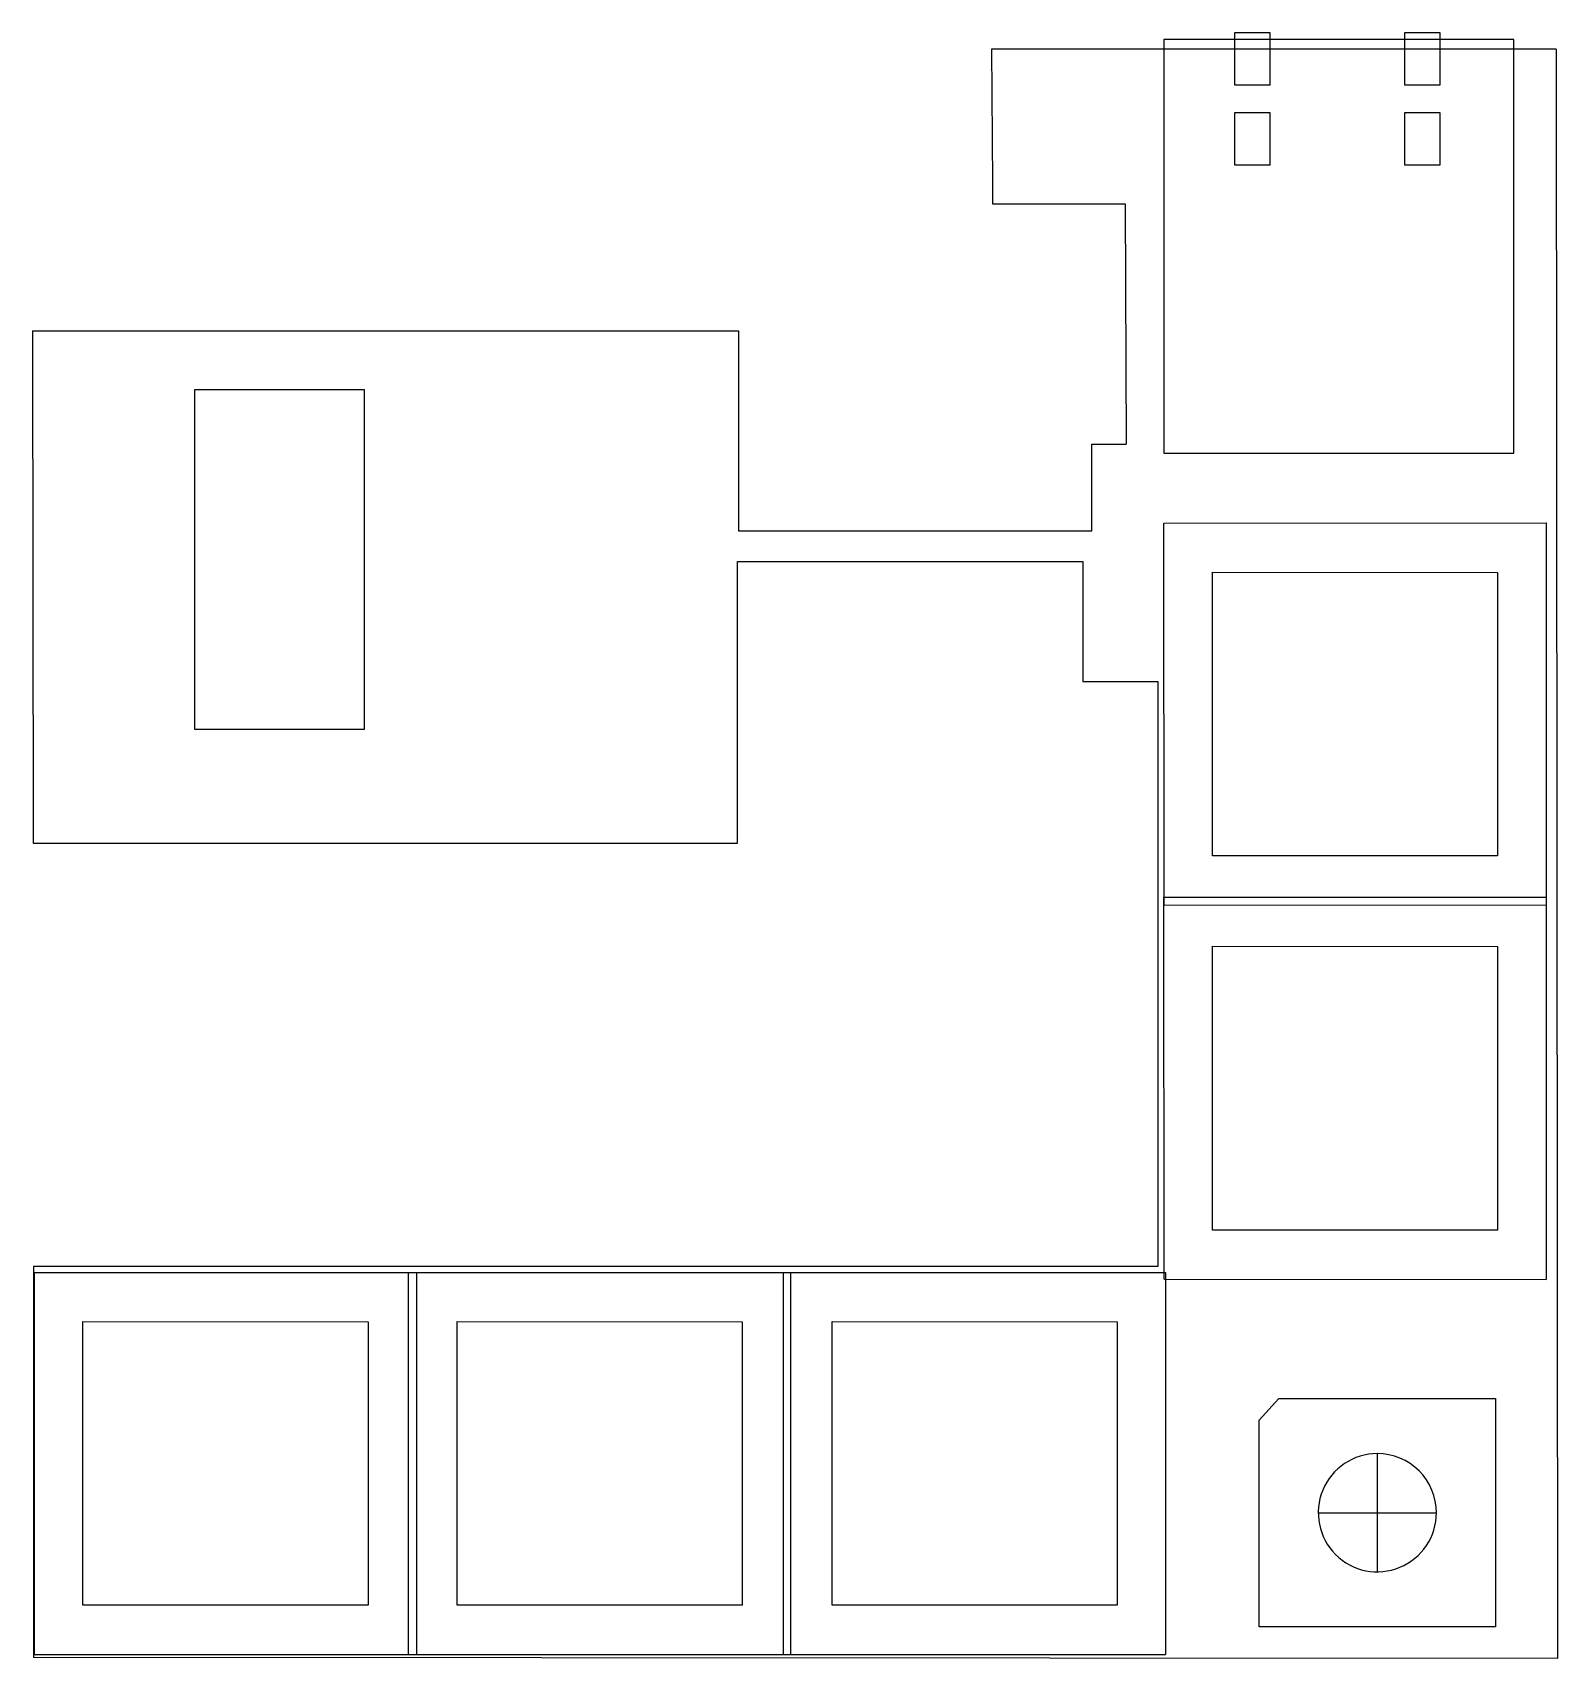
# Model space of a CAD drawing. Header units: millimetres. Extents: x 0.1 to 77.5, y 0 to 82.6.
import ezdxf

# ---------------------------------------------------------------- set-up
doc = ezdxf.new("R2010")
doc.units = ezdxf.units.MM
doc.layers.get('0').update_dxf_attribs({"linetype": 'CONTINUOUS'})

msp = doc.modelspace()

# ---------------------------------------------------------------- linework, layer by layer
at = {"color": 7}
for p, q in [((61.1142, 79.9208), (61.1142, 82.5878)), ((61.1142, 82.5878), (62.8922, 82.5878)), ((62.8922, 82.5878), (62.8922, 79.9208)), ((69.7502, 82.5878), (71.5282, 82.5878)), ((69.7502, 79.9208), (69.7502, 82.5878)), ((71.5282, 82.5878), (71.5282, 79.9208)), ((55.175, 81.738), (48.75, 81.738)), ((48.75, 81.738), (48.8, 74.938)), ((77.425, 81.738), (55.175, 81.738)), ((75.29, 82.238), (57.51, 82.238)), ((57.51, 82.238), (57.51, 61.238)), ((75.29, 61.238), (75.29, 82.238)), ((77.425, 81.738), (77.5, 0.038)), ((62.8922, 79.9208), (61.1142, 79.9208)), ((71.5282, 79.9208), (69.7502, 79.9208)), ((61.1142, 78.5238), (62.8922, 78.5238)), ((61.1142, 75.8568), (61.1142, 78.5238)), ((62.8922, 78.5238), (62.8922, 75.8568)), ((69.7502, 78.5238), (71.5282, 78.5238)), ((69.7502, 75.8568), (69.7502, 78.5238)), ((71.5282, 78.5238), (71.5282, 75.8568)), ((62.8922, 75.8568), (61.1142, 75.8568)), ((71.5282, 75.8568), (69.7502, 75.8568)), ((48.8, 74.938), (48.8, 73.888)), ((48.8, 73.888), (55.55, 73.888)), ((55.55, 73.888), (55.6, 61.688)), ((0.05, 67.438), (35.9, 67.438)), ((0.05, 67.438), (0.075, 41.438)), ((35.9, 67.438), (35.9, 57.288)), ((8.3, 64.468), (16.9, 64.468)), ((8.3, 47.208), (8.3, 64.468)), ((16.9, 64.468), (16.9, 47.208)), ((53.85, 57.288), (53.85, 61.688)), ((53.85, 61.688), (55.6, 61.688)), ((57.51, 61.238), (75.29, 61.238)), ((35.9, 57.288), (53.85, 57.288)), ((57.5146, 57.6829), (76.9179, 57.6874)), ((57.5222, 38.2929), (57.5146, 57.6829)), ((76.9179, 57.6874), (76.9249, 38.2838)), ((35.85, 41.438), (35.85, 55.738)), ((35.85, 55.738), (53.4, 55.738)), ((53.4, 55.738), (53.4, 54.038)), ((59.981, 55.198), (74.459, 55.178)), ((59.981, 40.788), (59.981, 55.198)), ((74.459, 55.178), (74.459, 40.788)), ((53.4, 54.038), (53.4, 49.638)), ((53.4, 49.638), (57.2, 49.638)), ((57.2, 49.638), (57.2, 19.938)), ((16.9, 47.208), (8.3, 47.208)), ((0.075, 41.438), (35.85, 41.438)), ((74.459, 40.788), (59.981, 40.788)), ((57.5146, 38.6829), (76.9179, 38.6874)), ((57.5222, 19.2929), (57.5146, 38.6829)), ((57.5222, 38.2929), (76.9249, 38.2838)), ((76.9179, 38.6874), (76.9249, 19.2838)), ((59.981, 36.198), (74.459, 36.178)), ((59.981, 21.788), (59.981, 36.198)), ((74.459, 36.178), (74.459, 21.788)), ((74.459, 21.788), (59.981, 21.788)), ((0.1, 19.938), (0.1, 0.088)), ((57.2, 19.938), (0.1, 19.938)), ((0.1446, 19.6329), (19.5479, 19.6374)), ((0.1522, 0.2429), (0.1446, 19.6329)), ((19.1446, 19.6329), (38.5479, 19.6374)), ((19.1522, 0.2429), (19.1446, 19.6329)), ((19.5479, 19.6374), (19.5549, 0.2338)), ((38.1896, 19.6329), (57.5929, 19.6374)), ((38.1972, 0.2429), (38.1896, 19.6329)), ((38.5479, 19.6374), (38.5549, 0.2338)), ((57.5222, 19.2929), (76.9249, 19.2838)), ((57.5929, 19.6374), (57.5999, 0.2338)), ((2.611, 17.148), (17.089, 17.128)), ((2.611, 2.738), (2.611, 17.148)), ((17.089, 17.128), (17.089, 2.738)), ((21.611, 17.148), (36.089, 17.128)), ((21.611, 2.738), (21.611, 17.148)), ((36.089, 17.128), (36.089, 2.738)), ((40.656, 17.148), (55.134, 17.128)), ((40.656, 2.738), (40.656, 17.148)), ((55.134, 17.128), (55.134, 2.738)), ((62.35, 12.138), (63.35, 13.238)), ((63.35, 13.238), (74.35, 13.238)), ((74.35, 13.238), (74.35, 1.638)), ((62.35, 1.638), (62.35, 12.138)), ((68.35, 10.438), (68.35, 4.438)), ((68.35, 10.438), (68.35, 10.438)), ((65.35, 7.438), (71.35, 7.438)), ((17.089, 2.738), (2.611, 2.738)), ((36.089, 2.738), (21.611, 2.738)), ((55.134, 2.738), (40.656, 2.738)), ((74.35, 1.638), (62.35, 1.638)), ((77.5, 0.038), (0.1, 0.088)), ((0.1522, 0.2429), (19.5549, 0.2338)), ((19.1522, 0.2429), (38.5549, 0.2338)), ((38.1972, 0.2429), (57.5999, 0.2338))]:
    msp.add_line(p, q, dxfattribs=at)
for points in [[(68.35, 10.438), (67.136613, 10.438), (66.042704, 9.707073), (65.578361, 8.58605)], [(70.47132, 9.55932), (69.908711, 10.121929), (69.145649, 10.438), (68.35, 10.438)], [(71.35, 7.438), (71.35, 8.233649), (71.033929, 8.996711), (70.47132, 9.55932)], [(65.578361, 8.58605), (65.114018, 7.465027), (65.370686, 6.174674), (66.22868, 5.31668)], [(69.49805, 4.666361), (70.619073, 5.130704), (71.35, 6.224613), (71.35, 7.438)], [(66.22868, 5.31668), (67.086674, 4.458686), (68.377027, 4.202018), (69.49805, 4.666361)]]:
    msp.add_open_spline(points, degree=3, dxfattribs=at)

doc.saveas('drawing.dxf')
